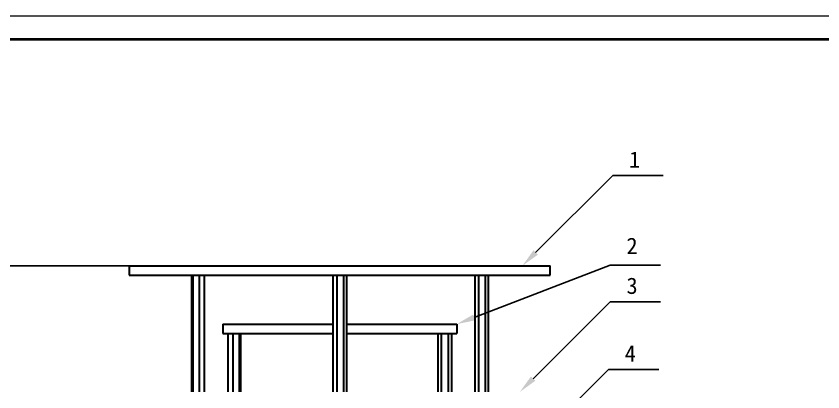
# Model space of a CAD drawing. Header units: millimetres. Extents: x 786 to 1380, y -734 to -314.
# Drawn here: x 910.5 to 1083, y -394.2 to -313.8 of the extents above; entities that cross this region are included whole.
import ezdxf
from ezdxf import colors
from ezdxf.entities.mleader import LeaderData, LeaderLine
from ezdxf.math import Vec2, Vec3

# ---------------------------------------------------------------- set-up
doc = ezdxf.new("R2010")
doc.units = ezdxf.units.MM
doc.header["$PDSIZE"] = -1
for name, color, linetype, lineweight in [('标注层', 4, 'Continuous', 15), ('粗实线层', 7, 'Continuous', 15), ('轮廓实线层', 7, 'Continuous', 40)]:
    doc.layers.add(name, color=color, linetype=linetype, lineweight=lineweight)
doc.dimstyles.new('ISO-25', dxfattribs={"dimtxt": 2.5, "dimasz": 2.5, "dimexe": 1.25, "dimexo": 0.625, "dimtad": 1, "dimtxsty": 'Standard', "dimcen": 2.5, "dimadec": 0, "dimazin": 0, "dimtfac": 1, "dimtmove": 0, "dimatfit": 3, "dimfxl": 1, "dimarcsym": 0})

# ---------------------------------------------------------------- blocks, each defined once
blk = doc.blocks.new('*D119')
at = {"layer": 'Defpoints', "color": 0, "transparency": 16777216}
for p in [(979.67, -367.22), (886.73, -550.32), (979.69, -550.31)]:
    blk.add_point(p, dxfattribs=at)
at = {"layer": '粗实线层', "color": 0, "lineweight": -2, "transparency": 16777216}
for p, q in [((979.67, -367.22), (884.71, -367.22)), ((886.71, -371.3), (886.72, -455.2)), ((886.73, -546.24), (886.72, -462.34)), ((979.69, -550.31), (884.73, -550.32))]:
    blk.add_line(p, q, dxfattribs=at)
at = {"layer": '粗实线层', "color": 0, "transparency": 16777216}
for points in [[(887.39, -371.3), (886.03, -371.3), (886.71, -367.22)], [(887.41, -546.24), (886.05, -546.24), (886.73, -550.32)]]:
    blk.add_solid(points, dxfattribs=at)
at = {"layer": '粗实线层', "color": 0, "lineweight": 15, "transparency": 16777216, "insert": (886.72, -458.77), "char_height": 3.5, "attachment_point": 5}
blk.add_mtext('366,18', dxfattribs=at)

msp = doc.modelspace()

# ---------------------------------------------------------------- linework, layer by layer
at = {"layer": '标注层'}
msp.add_line((1379.9984, -313.7604), (785.9984, -313.7604), dxfattribs=at)
at = {"layer": '粗实线层', "color": 7, "linetype": 'Continuous', "lineweight": 30}
for p, q in [((934.6693, -367.2159), (934.6693, -369.2159)), ((934.6693, -367.2159), (1024.6693, -367.2159)), ((1024.6693, -369.2159), (1024.6693, -367.2159)), ((934.6693, -369.2159), (1024.6693, -369.2159)), ((948.0063, -369.2159), (948.0063, -394.2159)), ((948.2448, -369.2159), (948.2448, -394.2159)), ((949.5969, -369.2159), (949.5969, -394.2159)), ((950.7105, -369.2159), (950.7105, -394.2159)), ((978.231, -369.2159), (978.231, -394.2159)), ((979.0546, -369.2159), (979.0546, -394.2159)), ((980.4929, -369.2159), (980.4929, -394.2159)), ((981.1076, -369.2159), (981.1076, -394.2159)), ((1008.5418, -369.2159), (1008.5418, -394.2159)), ((1009.3655, -369.2159), (1009.3655, -394.2159)), ((1010.8038, -369.2159), (1010.8038, -394.2159)), ((1011.4185, -369.2159), (1011.4185, -394.2159)), ((954.6818, -379.7159), (978.231, -379.7159)), ((954.6818, -379.7159), (954.6818, -381.7159)), ((981.1076, -379.7159), (1004.6818, -379.7159)), ((1004.6818, -379.7159), (1004.6818, -381.7159)), ((954.6818, -381.7159), (978.231, -381.7159)), ((955.8171, -394.2159), (955.8171, -381.7159)), ((956.9066, -394.2159), (956.9066, -381.7159)), ((958.2713, -394.2159), (958.2713, -381.7159)), ((958.5464, -394.2159), (958.5464, -381.7159)), ((981.1076, -381.7159), (1004.6818, -381.7159)), ((1000.7384, -394.2159), (1000.7384, -381.7159)), ((1001.4571, -394.2159), (1001.4571, -381.7159)), ((1002.9005, -394.2159), (1002.9005, -381.7159)), ((1003.6251, -394.2159), (1003.6251, -381.7159))]:
    msp.add_line(p, q, dxfattribs=at)
at = {"layer": '轮廓实线层'}
msp.add_line((1374.9984, -318.7604), (810.9984, -318.7604), dxfattribs=at)

# ---------------------------------------------------------------- texts
at = {"layer": '粗实线层', "lineweight": 15, "char_height": 3.5, "attachment_point": 1}
for s, insert in [('1', (1041.5457, -342.7405)), ('2', (1040.9992, -361.1913)), ('3', (1041.0073, -369.7405)), ('4', (1040.6321, -384.2405))]:
    msp.add_mtext_dynamic_manual_height_columns(s, width=8.664847, gutter_width=17.5, heights=[0], dxfattribs=dict(at, insert=insert))

# ---------------------------------------------------------------- dimensions: what is measured, and where the dimension line sits
at = {"layer": '粗实线层', "lineweight": 15}
dim = msp.add_aligned_dim(p1=(979.6693, -367.2159), p2=(979.6858, -550.3068), distance=-92.9571, dimstyle='ISO-25', override={"dimtxt": 3.5, "dimasz": 4.08, "dimexe": 2, "dimexo": 0, "dimgap": 1.524, "dimtih": 1, "dimtoh": 1, "dimlfac": 2, "dimzin": 0, "dimadec": 2, "dimtzin": 0}, dxfattribs=at)
dim.commit()
dim.dimension.update_dxf_attribs({"geometry": '*D119', "text_midpoint": (886.7205, -458.7698)})

# ---------------------------------------------------------------- leaders
ml = msp.add_multileader_mtext('Standard', dxfattribs=at)
ml.set_content('', color=256)
ml.set_leader_properties()
ml.build(insert=Vec2(0, 0))
ml.multileader.update_dxf_attribs({"text_right_attachment_type": 6, "dogleg_length": 0.36})
ctx = ml.context
ctx.base_point, ctx.plane_origin = Vec3(1048.8232, -347.9053), Vec3(1018.7351, -367.2159)
ctx.right_attachment = 6
notes = []
notes.append((ctx, [(0, (1, 1, 0), (1038.0457, -347.9053), (1, 0), 10.7774, [(0, [(1018.7351, -367.2159)], 0, [])])]))
ctx.mtext.insert, ctx.mtext.flow_direction = Vec3(1050.8232, -345.9053), 5
ml = msp.add_multileader_mtext('Standard', dxfattribs=at)
ml.set_content('', color=256)
ml.set_leader_properties()
ml.build(insert=Vec2(0, 0))
ml.multileader.update_dxf_attribs({"text_right_attachment_type": 6, "dogleg_length": 0.36})
ctx = ml.context
ctx.base_point, ctx.plane_origin = Vec3(1048.2848, -367.0838), Vec3(1004.6818, -379.7159)
ctx.right_attachment = 6
notes.append((ctx, [(0, (1, 1, 0), (1037.5073, -367.0838), (1, 0), 10.7774, [(0, [(1004.6818, -379.7159)], 0, [])])]))
ctx.mtext.insert, ctx.mtext.flow_direction = Vec3(1050.2848, -365.0838), 5
ml = msp.add_multileader_mtext('Standard', dxfattribs=at)
ml.set_content('', color=256)
ml.set_leader_properties()
ml.build(insert=Vec2(0, 0))
ml.multileader.update_dxf_attribs({"text_right_attachment_type": 6, "dogleg_length": 0.36})
ctx = ml.context
ctx.base_point, ctx.plane_origin = Vec3(1048.2848, -374.9053), Vec3(1018.1968, -394.2159)
ctx.right_attachment = 6
notes.append((ctx, [(0, (1, 1, 0), (1037.5073, -374.9053), (1, 0), 10.7774, [(0, [(1018.1968, -394.2159)], 0, [])])]))
ctx.mtext.insert, ctx.mtext.flow_direction = Vec3(1050.2848, -372.9053), 5
ml = msp.add_multileader_mtext('Standard', dxfattribs=at)
ml.set_content('', color=256)
ml.set_leader_properties()
ml.build(insert=Vec2(0, 0))
ml.multileader.update_dxf_attribs({"text_right_attachment_type": 6, "dogleg_length": 0.36})
ctx = ml.context
ctx.base_point, ctx.plane_origin = Vec3(1047.9095, -389.4053), Vec3(1017.8215, -408.7159)
ctx.right_attachment = 6
notes.append((ctx, [(0, (1, 1, 0), (1037.1321, -389.4053), (1, 0), 10.7774, [(0, [(1017.8215, -408.7159)], 0, [])])]))
ctx.mtext.insert, ctx.mtext.flow_direction = Vec3(1049.9095, -387.4053), 5
for ctx, leaders in notes:
    for number, flags, end, landing, length, lines in leaders:
        leader = LeaderData()
        leader.index, (leader.has_last_leader_line, leader.has_dogleg_vector, leader.attachment_direction) = number, flags
        leader.last_leader_point, leader.dogleg_vector, leader.dogleg_length = Vec3(end), Vec3(landing), length
        for number, points, colour, breaks in lines:
            line = LeaderLine()
            line.index, line.vertices, line.color, line.breaks = number, Vec3.list(points), colors.encode_raw_color(colour), breaks
            leader.lines.append(line)
        ctx.leaders.append(leader)

doc.saveas('drawing.dxf')
